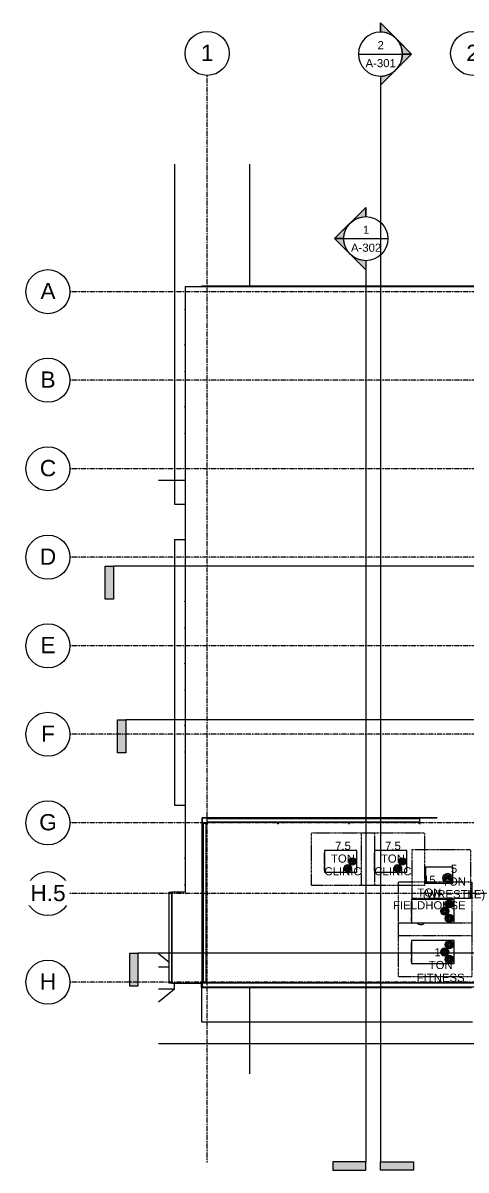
# Model space of a CAD drawing. Header units: inches. Extents: x 21795 to 34527, y -23296 to -20170.
# Drawn here: x 27827 to 29035, y -23296 to -20170 of the extents above; entities that cross this region are included whole.
import ezdxf

# ---------------------------------------------------------------- set-up
doc = ezdxf.new("R2010")
doc.units = ezdxf.units.IN
doc.header["$MEASUREMENT"] = 0
doc.linetypes.add('Dash dot', pattern=[0.625, 0.25, -0.1875, 0, -0.1875])
doc.linetypes.add('Grid Line 1_2_', pattern=[0.875, 0.5, -0.125, 0.125, -0.125])
for name, color, linetype, lineweight in [('A-DETL', 90, 'Continuous', 9), ('A-FLOR-OTLN', 90, 'Continuous', 9), ('A-GLAZ-CWMG', 51, 'Continuous', 9), ('A-ROOF', 132, 'Continuous', 9), ('A-ROOF-OTLN', 132, 'Continuous', 9), ('C-BLDG-PADS', 91, 'Continuous', 9), ('C-TOPO', 7, 'Continuous', 9), ('Conc', 7, 'Continuous', 9), ('G-ANNO-SYMB', 111, 'Continuous', 9), ('L-SITE-WALL', 31, 'Continuous', 9), ('M-EQPM', 50, 'Continuous', 9), ('M-EQPM-IDEN', 50, 'Continuous', 9), ('M-HVAC-DUCT-ANNO', 70, 'Continuous', 9), ('S-BEAM', 12, 'Continuous', 9), ('S-COLS', 52, 'Continuous', 9), ('S-GRID', 1, 'Continuous', 9), ('S-GRID-IDEN', 1, 'Continuous', 9)]:
    doc.layers.add(name, color=color, linetype=linetype, lineweight=lineweight)
doc.styles.add('Arial', font='arial.ttf', dxfattribs={"height": 22.129491})
doc.styles.add('Arial_1', font='arial.ttf', dxfattribs={"height": 44.258982})

# ---------------------------------------------------------------- blocks, each defined once
blk = doc.blocks.new('Rectangular Mullion - Rectangular Mullion 1-769363-Roof Low')
at = {"layer": 'A-GLAZ-CWMG'}
for p, q in [((22458.5, -22799.4), (22422.5, -22799.4)), ((22458.5, -22797.9), (22458.5, -22799.4))]:
    blk.add_line(p, q, dxfattribs=at)
blk = doc.blocks.new('Rectangular Mullion - Rectangular Mullion 1-769201-Roof Low')
at = {"layer": 'A-GLAZ-CWMG'}
blk.add_line((22422.5, -22799.4), (22386.3, -22799.4), dxfattribs=at)
blk = doc.blocks.new('Rectangular Mullion - Rectangular Mullion 1-804102-Roof Low')
at = {"layer": 'A-GLAZ-CWMG'}
for p, q in [((22059.3, -22795.4), (22059.5, -22795.4)), ((22059.3, -22799.4), (22059.3, -22797.9)), ((22060.6, -22799.4), (22059.3, -22799.4))]:
    blk.add_line(p, q, dxfattribs=at)
blk = doc.blocks.new('Rectangular Mullion - Rectangular Mullion 1-787036-Roof Low')
at = {"layer": 'A-GLAZ-CWMG'}
for p, q in [((22057.5, -22795.4), (22057.5, -22786.7)), ((22059, -22795.4), (22057.5, -22795.4)), ((22059.5, -22795.4), (22059.3, -22795.4))]:
    blk.add_line(p, q, dxfattribs=at)
blk = doc.blocks.new('Dimension Lumber - 2x8-948139-Roof Low')
at = {"layer": 'S-BEAM'}
for p, q in [((22012.3, -22519.7), (22012.3, -22518.2)), ((22012.5, -22518.2), (22012.3, -22518.2)), ((22012.3, -22519.7), (22012.5, -22519.7))]:
    blk.add_line(p, q, dxfattribs=at)
blk = doc.blocks.new('HSS-Round Hollow Structural Section-Column - HSS4X0_220-947151-Roof Low')
at = {"layer": 'S-COLS'}
for radius, start, end in [(2, 0, 180), (2, 180, 0), (1.8, 0, 180), (1.8, 180, 0)]:
    blk.add_arc((0, 0), radius, start, end, dxfattribs=at)
blk = doc.blocks.new('Girt_C - 8_D-947122-Roof Low')
at = {"layer": 'S-BEAM'}
for p, q in [((22651.1, -22339.1), (22073.1, -22339.1)), ((22073.1, -22339.2), (22073.1, -22339.1)), ((22073.1, -22346.9), (22073.1, -22339.2)), ((22073.1, -22347.1), (22073.1, -22346.9)), ((22073.1, -22347.1), (22651.1, -22347.1)), ((22651.1, -22339.1), (22651.1, -22339.2)), ((22651.1, -22339.2), (22651.1, -22346.9)), ((22651.1, -22346.9), (22651.1, -22347.1))]:
    blk.add_line(p, q, dxfattribs=at)
blk = doc.blocks.new('Girt_C - 8_D-948458-Roof Low')
at = {"layer": 'S-BEAM'}
for p, q in [((22061.6, -22350.6), (22061.6, -22786.7)), ((22061.6, -22350.6), (22061.8, -22350.6)), ((22061.8, -22350.6), (22069.5, -22350.6)), ((22069.5, -22350.6), (22069.6, -22350.6)), ((22069.6, -22786.7), (22069.6, -22350.6))]:
    blk.add_line(p, q, dxfattribs=at)
blk = doc.blocks.new('Carrier_48TC_Standard_Efficiency_Gas_Heat_Electric_Cooling_Packaged_Rooftop_Unit_3_to_15_nominal_tons - 15 ton 48TC__16-873539-Roof Low')
at = {"layer": 'M-EQPM', "linetype": 'Dash dot'}
for p, q in [((-105.9, -79.7), (-105.9, 67.7)), ((-105.9, 67.7), (93.9, 67.7)), ((93.9, 67.7), (93.9, -79.7)), ((93.9, -79.7), (-105.9, -79.7))]:
    blk.add_line(p, q, dxfattribs=at)
at = {"layer": 'M-EQPM'}
for p, q in [((57.9, 31.7), (-57.9, 31.7)), ((-57.9, 31.7), (-57.9, -31.7)), ((57.9, -31.7), (57.9, 31.7)), ((58.1, 27.3), (57.9, 27.3)), ((57.9, 15.4), (58.1, 15.4)), ((58.1, 10.3), (57.9, 10.3)), ((57.9, 9.3), (58.1, 9.3)), ((58.1, 6.7), (57.9, 6.7)), ((58.1, 27.3), (58.1, 15.4)), ((58.1, 9.3), (58.1, 10.3)), ((58.1, 10.3), (58.1, 9.3)), ((58.1, 6.7), (58.1, -25.1)), ((57.9, -25.1), (58.1, -25.1)), ((-57.9, -31.7), (57.9, -31.7))]:
    blk.add_line(p, q, dxfattribs=at)
for centre, radius in [((-44.9, 19.7), 11), ((-44.9, 19.7), 8.25), ((-44.9, 19.7), 5.5), ((-44.9, 19.7), 2.75), ((-32.9, 0), 11), ((-32.9, 0), 8.25), ((-32.9, 0), 5.5), ((-32.9, 0), 2.75), ((-44.9, -19.7), 11), ((-44.9, -19.7), 8.25), ((-44.9, -19.7), 5.5), ((-44.9, -19.7), 2.75)]:
    blk.add_circle(centre, radius, dxfattribs=at)
blk = doc.blocks.new('Carrier_48TC_Standard_Efficiency_Gas_Heat_Electric_Cooling_Packaged_Rooftop_Unit_3_to_15_nominal_tons - 7_5 ton 48TC__08-873531-Roof Low')
at = {"layer": 'M-EQPM', "linetype": 'Dash dot'}
for p, q in [((-92.1, 29.7), (-92.1, 65.7)), ((-92.1, 65.7), (80.1, 65.7)), ((80.1, 65.7), (80.1, -77.8)), ((-92.1, -77.8), (-92.1, -29.8)), ((80.1, -77.8), (-92.1, -77.8))]:
    blk.add_line(p, q, dxfattribs=at)
at = {"layer": 'M-EQPM'}
for p, q in [((44.1, 29.7), (-44.1, 29.7)), ((-44.1, 29.7), (-44.1, -29.8)), ((44.1, -29.8), (44.1, 29.7)), ((44.2, 24.7), (44.1, 24.7)), ((44.1, 12.1), (44.2, 12.1)), ((44.2, 8.1), (44.1, 8.1)), ((44.1, 7.1), (44.2, 7.1)), ((44.2, 4.9), (44.1, 4.9)), ((44.2, 24.7), (44.2, 12.1)), ((44.2, 7.1), (44.2, 8.1)), ((44.2, 8.1), (44.2, 7.1)), ((44.2, 4.9), (44.2, -23.5)), ((-44.1, -29.8), (44.1, -29.8)), ((44.1, -23.5), (44.2, -23.5))]:
    blk.add_line(p, q, dxfattribs=at)
for centre, radius in [((-32.1, 0), 10), ((-32.1, 0), 7.5), ((-32.1, 0), 5), ((-32.1, 0), 2.5), ((-19.1, 18.7), 10), ((-19.1, 18.7), 7.5), ((-19.1, 18.7), 5), ((-19.1, 18.7), 2.5)]:
    blk.add_circle(centre, radius, dxfattribs=at)
blk = doc.blocks.new('Carrier_48TC_Standard_Efficiency_Gas_Heat_Electric_Cooling_Packaged_Rooftop_Unit_3_to_15_nominal_tons - 7_5 ton 48TC__08-V3-Roof Low')
at = {"layer": 'M-EQPM', "linetype": 'Dash dot'}
for p, q in [((-92.1, -77.8), (-92.1, 65.7)), ((-92.1, 65.7), (80.1, 65.7)), ((80.1, 65.7), (80.1, -77.8)), ((80.1, -77.8), (-92.1, -77.8))]:
    blk.add_line(p, q, dxfattribs=at)
at = {"layer": 'M-EQPM'}
for p, q in [((44.1, 29.7), (-44.1, 29.7)), ((-44.1, 29.7), (-44.1, -29.8)), ((44.1, -29.8), (44.1, 29.7)), ((44.2, 24.7), (44.1, 24.7)), ((44.1, 12.1), (44.2, 12.1)), ((44.2, 8.1), (44.1, 8.1)), ((44.1, 7.1), (44.2, 7.1)), ((44.2, 4.9), (44.1, 4.9)), ((44.2, 24.7), (44.2, 12.1)), ((44.2, 7.1), (44.2, 8.1)), ((44.2, 8.1), (44.2, 7.1)), ((44.2, 4.9), (44.2, -23.5)), ((-44.1, -29.8), (44.1, -29.8)), ((44.1, -23.5), (44.2, -23.5))]:
    blk.add_line(p, q, dxfattribs=at)
for centre, radius in [((-32.1, 0), 10), ((-32.1, 0), 7.5), ((-32.1, 0), 5), ((-32.1, 0), 2.5), ((-19.1, 18.7), 10), ((-19.1, 18.7), 7.5), ((-19.1, 18.7), 5), ((-19.1, 18.7), 2.5)]:
    blk.add_circle(centre, radius, dxfattribs=at)
blk = doc.blocks.new('Carrier_48TC_Standard_Efficiency_Gas_Heat_Electric_Cooling_Packaged_Rooftop_Unit_3_to_15_nominal_tons - 5 ton 48TC__06-873527-Roof Low')
at = {"layer": 'M-EQPM', "linetype": 'Dash dot'}
for p, q in [((-85.2, -70), (-85.2, 64)), ((-85.2, 64), (73.2, 64)), ((73.2, 64), (73.2, -70)), ((73.2, -70), (-85.2, -70))]:
    blk.add_line(p, q, dxfattribs=at)
at = {"layer": 'M-EQPM'}
for p, q in [((37.2, 22), (-37.2, 22)), ((-37.2, 22), (-37.2, -22)), ((37.2, -22), (37.2, 22)), ((37.3, 19.7), (37.2, 19.7)), ((37.2, 9.2), (37.3, 9.2)), ((37.3, 5.3), (37.2, 5.3)), ((37.2, 4.2), (37.3, 4.2)), ((37.3, 1.4), (37.2, 1.4)), ((37.3, 19.7), (37.3, 9.2)), ((37.3, 4.2), (37.3, 5.3)), ((37.3, 5.3), (37.3, 4.2)), ((37.3, 1.4), (37.3, -15.4)), ((-37.2, -22), (37.2, -22)), ((37.2, -15.4), (37.3, -15.4))]:
    blk.add_line(p, q, dxfattribs=at)
for radius in [13, 9.75, 6.5, 3.25]:
    blk.add_circle((-23.2, 8), radius, dxfattribs=at)
blk = doc.blocks.new('Grid - Grid Head - Circle-14747-Roof Low')
at = {"layer": 'S-GRID-IDEN'}
blk.add_circle((0, 0), 0.25, dxfattribs=at)
blk = doc.blocks.new('Section - 3_32_ x 3_8_-18514-Roof Low')
at = {"layer": 'G-ANNO-SYMB'}
blk.add_hatch(color=256, dxfattribs=at).paths.add_polyline_path([(0, 0.375), (0, 0), (-0.09375, 0), (-0.09375, 0.375)], flags=0)
for p, q in [((0, 0.375), (-0.09375, 0.375)), ((-0.09375, 0.375), (-0.09375, 0)), ((0, 0), (0, 0.375)), ((-0.09375, 0), (0, 0))]:
    blk.add_line(p, q, dxfattribs=at)
blk = doc.blocks.new('Section - Section Head - Filled-1526-Roof Low')
at = {"layer": 'G-ANNO-SYMB'}
h = blk.add_hatch(color=256, dxfattribs=at)
edge = h.paths.add_edge_path(flags=0)
edge.add_line((-0.427, 0.177), (-0.25, 0.354))
edge.add_line((-0.25, 0.354), (-0.25, 0.25))
edge.add_arc((-0.25, 0), 0.25, 90, 135)
h = blk.add_hatch(color=256, dxfattribs=at)
edge = h.paths.add_edge_path(flags=0)
edge.add_arc((-0.25, 0), 0.25, 45, 90)
edge.add_line((-0.25, 0.25), (-0.25, 0.354))
edge.add_line((-0.25, 0.354), (-0.073, 0.177))
h = blk.add_hatch(color=256, dxfattribs=at)
edge = h.paths.add_edge_path(flags=0)
edge.add_arc((-0.25, 0), 0.25, 137.9216, 180)
edge.add_line((-0.5, 0), (-0.604, 0))
edge.add_line((-0.604, 0), (-0.436, 0.168))
h = blk.add_hatch(color=256, dxfattribs=at)
edge = h.paths.add_edge_path(flags=0)
edge.add_line((-0.064, 0.168), (0.104, 0))
edge.add_line((0.104, 0), (0, 0))
edge.add_arc((-0.25, 0), 0.25, 0, 42.0784)
for p, q in [((-0.25, 0.354), (-0.604, 0)), ((-0.25, 0.354), (-0.427, 0.177)), ((-0.25, 0.354), (0.104, 0)), ((-0.25, 0.25), (-0.25, 0.354)), ((-0.073, 0.177), (-0.25, 0.354)), ((-0.25, 0.354), (-0.25, 0.25)), ((-0.436, 0.168), (-0.604, 0)), ((0.104, 0), (-0.064, 0.168)), ((-0.604, 0), (-0.5, 0)), ((0, 0), (0.104, 0)), ((-0.5, 0), (-0.604, 0)), ((0, 0), (0.104, 0))]:
    blk.add_line(p, q, dxfattribs=at)
for start, end in [(360, 180), (137.9216, 180), (90, 135), (45, 90), (0, 42.0784), (180, 360)]:
    blk.add_arc((-0.25, 0), 0.25, start, end, dxfattribs=at)

msp = doc.modelspace()

# ---------------------------------------------------------------- linework, layer by layer
at = {"layer": 'A-DETL'}
for p, q in [((28445.3, -20889.1), (28445.3, -20554.9)), ((28196.7, -21416.3), (28268.8, -21416.3)), ((28445.3, -23033.9), (28445.3, -22799.4))]:
    msp.add_line(p, q, dxfattribs=at)
at = {"layer": 'A-FLOR-OTLN'}
for p, q in [((28224.9, -22730.9), (28196.7, -22707.4)), ((28224.9, -22743.1), (28196.7, -22743.1)), ((28239.5, -22803.1), (28239.5, -22786.7)), ((28239.5, -22803.1), (28196.7, -22838.7)), ((28239.5, -22803.1), (28196.7, -22803.1))]:
    msp.add_line(p, q, dxfattribs=at)
at = {"layer": 'A-ROOF'}
for p, q in [((29068, -20889.1), (28268.8, -20889.1)), ((28268.8, -20889.1), (28268.8, -22538.9)), ((28268.8, -22538.9), (28232.4, -22538.9)), ((28232.4, -22538.9), (28232.4, -22786.7)), ((28232.4, -22786.7), (28315.3, -22786.7)), ((28315.5, -22786.7), (28315.8, -22786.7))]:
    msp.add_line(p, q, dxfattribs=at)
at = {"layer": 'A-ROOF-OTLN'}
for p, q in [((28224.8, -22538.9), (28224.8, -22786.7)), ((28224.8, -22538.9), (28232.4, -22538.9)), ((28225.4, -22786.7), (28225.4, -22538.9)), ((28232.3, -22786.7), (28232.3, -22538.9)), ((28232.4, -22786.7), (28224.8, -22786.7))]:
    msp.add_line(p, q, dxfattribs=at)
at = {"layer": 'C-BLDG-PADS'}
for p, q in [((29067.6, -20887.6), (28313.9, -20887.6)), ((28313.9, -20887.6), (28313.9, -20889.1)), ((28313.9, -22795.4), (28313.9, -22799.3)), ((28313.9, -22799.3), (28315.5, -22799.3)), ((28714.8, -22799.3), (29049.6, -22799.3))]:
    msp.add_line(p, q, dxfattribs=at)
at = {"layer": 'C-TOPO'}
for p, q in [((28313.9, -20889.1), (28313.9, -20887.6)), ((28313.9, -20887.6), (29067.6, -20887.6)), ((28313.9, -22799.3), (28313.9, -22795.4)), ((28313.9, -22799.3), (28315.5, -22799.3)), ((28714.8, -22799.3), (29049.6, -22799.3))]:
    msp.add_line(p, q, dxfattribs=at)
at = {"layer": 'Conc'}
for p, q in [((28239.5, -20554.9), (28239.5, -21481.4)), ((28239.5, -21481.4), (28268.8, -21481.4)), ((28239.5, -21578.2), (28268.6, -21578.2)), ((28239.5, -21578.2), (28239.5, -22301.7)), ((28239.5, -22301.7), (28268.8, -22301.7)), ((28313.8, -22799.4), (28313.8, -22892.1)), ((28313.8, -22892.1), (29052.5, -22892.1)), ((32541.7, -22952.1), (28196.7, -22952.1))]:
    msp.add_line(p, q, dxfattribs=at)
at = {"layer": 'G-ANNO-SYMB'}
for p, q in [((28741.2, -20255.1), (28861.2, -20255.1)), ((28801.2, -20315.1), (28801.2, -23273.9)), ((28701.4, -20758.1), (28821.4, -20758.1)), ((28761.4, -20818.1), (28761.4, -23273.9)), ((32572.5, -21650.5), (28073.8, -21650.5)), ((32583, -22069.4), (28107.3, -22069.4)), ((32611.5, -22705), (28140.3, -22705))]:
    msp.add_line(p, q, dxfattribs=at)
at = {"layer": 'L-SITE-WALL'}
for p, q in [((28315.3, -22797.9), (28315.3, -22336.4)), ((28315.3, -22336.4), (28956, -22336.4)), ((28315.5, -22336.7), (28315.5, -22797.9)), ((28956, -22336.7), (28315.5, -22336.7)), ((28956, -22336.4), (28956, -22336.7)), ((28315.8, -22797.9), (28315.8, -22786.7)), ((29066.3, -22786.7), (28315.8, -22786.7)), ((28315.5, -22797.9), (28315.3, -22797.9)), ((29066.3, -22797.9), (28315.8, -22797.9))]:
    msp.add_line(p, q, dxfattribs=at)
at = {"layer": 'M-HVAC-DUCT-ANNO'}
for p, q in [((28902.1, -22622.5), (28901.4, -22623.1)), ((28920.6, -22622.5), (28921.2, -22623.1))]:
    msp.add_line(p, q, dxfattribs=at)
msp.add_arc((28911.3, -22613.2), 14, 221.5492, 318.4508, dxfattribs=at)
at = {"layer": 'S-COLS'}
for centre, radius, start, end in [((28521.9, -22350.1), 2, 0, 180), ((28521.9, -22350.1), 2, 180, 0), ((28521.9, -22350.1), 1.8, 0, 180), ((28521.9, -22350.1), 1.79, 180, 0), ((28714.9, -22350.1), 2, 0, 180), ((28714.9, -22350.1), 2, 180, 0), ((28714.9, -22350.1), 1.79, 0, 180), ((28714.9, -22350.1), 1.79, 180, 0), ((28907.9, -22350.1), 2, 0, 180), ((28907.9, -22350.1), 2, 180, 0), ((28907.9, -22350.1), 1.79, 0, 180), ((28907.9, -22350.1), 1.79, 180, 0)]:
    msp.add_arc(centre, radius, start, end, dxfattribs=at)
at = {"layer": 'S-GRID', "linetype": 'Grid Line 1_2_'}
for p, q in [((28328.9, -23275.7), (28328.9, -20313.2)), ((32861.9, -20902.6), (27954.8, -20902.6)), ((32861.9, -21143.8), (27954.8, -21143.8)), ((32861.9, -21385.1), (27954.8, -21385.1)), ((32861.9, -21626.3), (27954.8, -21626.3)), ((32861.9, -21867.6), (27954.8, -21867.6)), ((32861.9, -22108.8), (27954.8, -22108.8)), ((32861.9, -22350.1), (27954.8, -22350.1)), ((32861.9, -22784.3), (27954.8, -22784.3))]:
    msp.add_line(p, q, dxfattribs=at)

# ---------------------------------------------------------------- block references
at = {"layer": 'A-GLAZ-CWMG'}
for name, p in [('Rectangular Mullion - Rectangular Mullion 1-787036-Roof Low', (6256.2, 0)), ('Rectangular Mullion - Rectangular Mullion 1-804102-Roof Low', (6256.2, 0)), ('Rectangular Mullion - Rectangular Mullion 1-769201-Roof Low', (5930.6, 0)), ('Rectangular Mullion - Rectangular Mullion 1-769201-Roof Low', (5966.7, 0)), ('Rectangular Mullion - Rectangular Mullion 1-769201-Roof Low', (6002.9, 0)), ('Rectangular Mullion - Rectangular Mullion 1-769201-Roof Low', (6039.1, 0)), ('Rectangular Mullion - Rectangular Mullion 1-769201-Roof Low', (6075.3, 0)), ('Rectangular Mullion - Rectangular Mullion 1-769201-Roof Low', (6111.5, 0)), ('Rectangular Mullion - Rectangular Mullion 1-769201-Roof Low', (6147.7, 0)), ('Rectangular Mullion - Rectangular Mullion 1-769201-Roof Low', (6183.9, 0)), ('Rectangular Mullion - Rectangular Mullion 1-769201-Roof Low', (6220.1, 0)), ('Rectangular Mullion - Rectangular Mullion 1-769201-Roof Low', (6256.2, 0)), ('Rectangular Mullion - Rectangular Mullion 1-769363-Roof Low', (6256.2, 0))]:
    msp.add_blockref(name, p, dxfattribs=at)
at = {"layer": 'G-ANNO-SYMB', "xscale": 239.9999999999998, "yscale": 239.9999999999998, "zscale": 239.9999999999998}
for name, p, rotation in [('Section - Section Head - Filled-1526-Roof Low', (28801.2, -20315.1), 269.9999999999996), ('Section - 3_32_ x 3_8_-18514-Roof Low', (28761.4, -23273.9), 89.99999999999947)]:
    msp.add_blockref(name, p, dxfattribs=dict(at, rotation=rotation))
at = {"layer": 'G-ANNO-SYMB', "extrusion": (0, 0, -1), "xscale": 239.9999999999998, "yscale": 239.9999999999998, "zscale": 239.9999999999998}
for name, p, rotation in [('Section - Section Head - Filled-1526-Roof Low', (-28761.4, -20818.1), 270.0000000000003), ('Section - 3_32_ x 3_8_-18514-Roof Low', (-28073.8, -21650.5), 180), ('Section - 3_32_ x 3_8_-18514-Roof Low', (-28107.3, -22069.4), 180), ('Section - 3_32_ x 3_8_-18514-Roof Low', (-28140.3, -22705), 180), ('Section - 3_32_ x 3_8_-18514-Roof Low', (-28801.2, -23273.9), 90.00000000000053)]:
    msp.add_blockref(name, p, dxfattribs=dict(at, rotation=rotation))
at = {"layer": 'M-EQPM', "rotation": 180}
for name, p in [('Carrier_48TC_Standard_Efficiency_Gas_Heat_Electric_Cooling_Packaged_Rooftop_Unit_3_to_15_nominal_tons - 7_5 ton 48TC__08-873531-Roof Low', (28693.1, -22455.2)), ('Carrier_48TC_Standard_Efficiency_Gas_Heat_Electric_Cooling_Packaged_Rooftop_Unit_3_to_15_nominal_tons - 7_5 ton 48TC__08-V3-Roof Low', (28829.3, -22455.2)), ('Carrier_48TC_Standard_Efficiency_Gas_Heat_Electric_Cooling_Packaged_Rooftop_Unit_3_to_15_nominal_tons - 5 ton 48TC__06-873527-Roof Low', (28961.3, -22492.7)), ('Carrier_48TC_Standard_Efficiency_Gas_Heat_Electric_Cooling_Packaged_Rooftop_Unit_3_to_15_nominal_tons - 15 ton 48TC__16-873539-Roof Low', (28944, -22590.8)), ('Carrier_48TC_Standard_Efficiency_Gas_Heat_Electric_Cooling_Packaged_Rooftop_Unit_3_to_15_nominal_tons - 15 ton 48TC__16-873539-Roof Low', (28944, -22702.2))]:
    msp.add_blockref(name, p, dxfattribs=at)
at = {"layer": 'S-BEAM'}
for name, p in [('Dimension Lumber - 2x8-948139-Roof Low', (6256.2, 1568.1)), ('Dimension Lumber - 2x8-948139-Roof Low', (6256.2, 1471.6)), ('Dimension Lumber - 2x8-948139-Roof Low', (6256.2, 1399.3)), ('Dimension Lumber - 2x8-948139-Roof Low', (6256.2, 1302.8)), ('Dimension Lumber - 2x8-948139-Roof Low', (6256.2, 1230.4)), ('Dimension Lumber - 2x8-948139-Roof Low', (6256.2, 1133.9)), ('Dimension Lumber - 2x8-948139-Roof Low', (6256.2, 940.9)), ('Dimension Lumber - 2x8-948139-Roof Low', (6256.2, 868.5)), ('Dimension Lumber - 2x8-948139-Roof Low', (6256.2, 772)), ('Dimension Lumber - 2x8-948139-Roof Low', (6256.2, 699.6)), ('Dimension Lumber - 2x8-948139-Roof Low', (6256.2, 603.1)), ('Dimension Lumber - 2x8-948139-Roof Low', (6256.2, 530.8)), ('Dimension Lumber - 2x8-948139-Roof Low', (6256.2, 434.2)), ('Dimension Lumber - 2x8-948139-Roof Low', (6256.2, 361.9)), ('Dimension Lumber - 2x8-948139-Roof Low', (6256.2, 168.9)), ('Girt_C - 8_D-948458-Roof Low', (6256.2, 0)), ('Girt_C - 8_D-947122-Roof Low', (6256.2, 0)), ('Dimension Lumber - 2x8-948139-Roof Low', (6256.2, 72.4)), ('Dimension Lumber - 2x8-948139-Roof Low', (6256.2, 0))]:
    msp.add_blockref(name, p, dxfattribs=at)
at = {"layer": 'S-COLS', "rotation": 180}
for p in [(28328.9, -22350.1), (28328.9, -22543.1)]:
    msp.add_blockref('HSS-Round Hollow Structural Section-Column - HSS4X0_220-947151-Roof Low', p, dxfattribs=at)
at = {"layer": 'S-GRID-IDEN', "xscale": 239.9999999999998, "yscale": 239.9999999999998, "zscale": 239.9999999999998}
for p in [(28328.9, -20253.2), (29052.6, -20253.2)]:
    msp.add_blockref('Grid - Grid Head - Circle-14747-Roof Low', p, dxfattribs=at)
at = {"layer": 'S-GRID-IDEN', "xscale": 239.9999999999998, "yscale": 239.9999999999998, "zscale": 239.9999999999998, "rotation": 89.9999999999998}
for p in [(27894.8, -20902.6), (27894.8, -21143.8), (27894.8, -21385.1), (27894.8, -21626.3), (27894.8, -21867.6), (27894.8, -22108.8), (27894.8, -22350.1), (27894.8, -22543.1), (27894.8, -22784.3)]:
    msp.add_blockref('Grid - Grid Head - Circle-14747-Roof Low', p, dxfattribs=at)

# ---------------------------------------------------------------- texts
at = {"layer": 'G-ANNO-SYMB', "attachment_point": 2, "line_spacing_factor": 0.938532, "style": 'Arial'}
for s, insert, char_height, width in [('2', (28801.9, -20219.7), 22.1, 20.52), ('A-301', (28801.9, -20268.8), 22.13, 98.28), ('1', (28762.2, -20722.7), 22.1, 20.52), ('A-302', (28762.2, -20771.7), 22.13, 98.28)]:
    msp.add_mtext(s, dxfattribs=dict(at, insert=insert, char_height=char_height, width=width))
at = {"layer": 'M-EQPM-IDEN', "char_height": 22.13, "attachment_point": 2, "line_spacing_factor": 0.938532, "style": 'Arial'}
for s, insert, width in [('7.5\\PTON\\PCLINIC', (28699.1, -22401.8), 120.42), ('7.5\\PTON\\PCLINIC', (28835.2, -22401.8), 120.42), ('5\\PTON\\P(WRESTLE)', (29001.8, -22464.3), 201.96), ('15\\PTON\\PFIELDHOUSE', (28934.5, -22494.5), 234.9), ('15\\PTON\\PFITNESS', (28965.4, -22691.8), 155.25)]:
    msp.add_mtext(s, dxfattribs=dict(at, insert=insert, width=width))

# ---------------------------------------------------------------- next in the draw order: texts
at = {"layer": 'S-GRID-IDEN', "attachment_point": 2, "line_spacing_factor": 0.938532, "style": 'Arial_1', "bg_fill": 3, "box_fill_scale": 1.25, "bg_fill_color": 0, "bg_fill_transparency": 0}
for s, insert, char_height, width in [('1', (28328.9, -20229.6), 44.3, 41.04), ('2', (29052.6, -20229.6), 44.3, 41.04), ('A', (27895.1, -20878.7), 44.3, 49.14), ('B', (27895.1, -21120), 44.3, 49.14), ('C', (27895.1, -21361.2), 44.3, 52.92), ('D', (27895.1, -21602.5), 44.3, 52.92), ('E', (27895.1, -21843.7), 44.3, 49.14), ('F', (27895.1, -22085), 44.3, 44.82), ('G', (27895.1, -22326.2), 44.3, 57.24), ('H.5', (27895.1, -22519.2), 44.26, 114.48), ('H', (27895.1, -22760.5), 44.3, 52.92)]:
    msp.add_mtext(s, dxfattribs=dict(at, insert=insert, char_height=char_height, width=width))

# ---------------------------------------------------------------- next in the draw order: linework, layer by layer
at = {"layer": 'S-GRID', "linetype": 'Grid Line 1_2_'}
msp.add_line((32861.9, -22543.1), (27954.8, -22543.1), dxfattribs=at)

doc.saveas('drawing.dxf')
